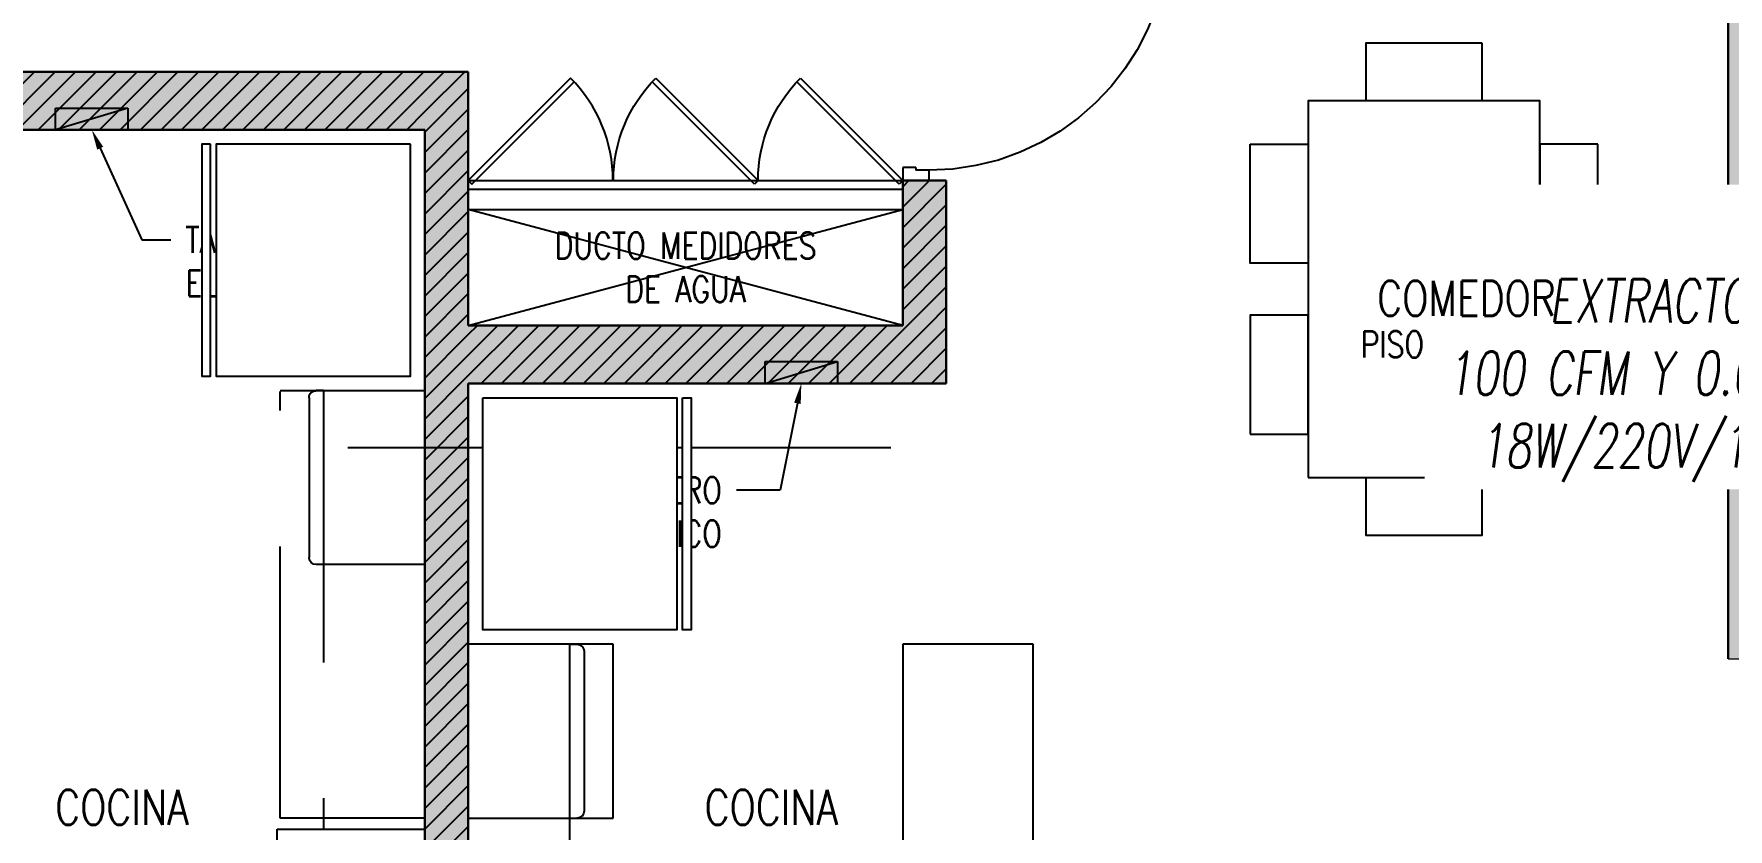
# Model space of a CAD drawing. Header units: millimetres. Extents: x 98 to 155, y -181 to 127.
# Drawn here: x 139.84 to 145.69, y 17.86 to 20.6 of the extents above; entities that cross this region are included whole.
import ezdxf
from ezdxf import colors
from ezdxf.entities.mleader import LeaderData, LeaderLine
from ezdxf.enums import TextEntityAlignment as Align
from ezdxf.math import Vec2, Vec3

# ---------------------------------------------------------------- set-up
doc = ezdxf.new("R2010")
doc.units = ezdxf.units.MM
doc.header["$LTSCALE"] = 15
doc.set_wipeout_variables(frame=1)
for name, pattern in [('CENTER', [2, 1.25, -0.25, 0.25, -0.25]), ('HIDDEN', [0.375, 0.25, -0.125]), ('HIDDEN2', [0.1875, 0.125, -0.0625]), ('X-REF_DP_Arquitectura$0$HIDDEN', [0.375, 0.25, -0.125])]:
    doc.linetypes.add(name, pattern=pattern)
doc.layers.get('0').update_dxf_attribs({"color": 250})
for name, color, linetype in [('A-CORTE', 250, 'CENTER'), ('A-LINEAS', 250, 'Continuous'), ('A-MOBILIARIO', 250, 'Continuous'), ('A-MURO BAJO', 250, 'Continuous'), ('A-NUMERACIONDEP', 251, 'Continuous'), ('A-PROYECCIONES INT.', 250, 'HIDDEN2'), ('A-PUERTAS', 250, 'Continuous'), ('A-TEXTO-ACABADO PISO', 250, 'Continuous'), ('A_30_Equipamiento', 250, 'Continuous'), ('A_50_TextoAmbiente', 252, 'Continuous'), ('A_50_TextoIndicaciones', 250, 'Continuous'), ('A_50_Vigas', 250, 'X-REF_DP_Arquitectura$0$HIDDEN'), ('A_60_HatchEstructuras', 250, 'Continuous'), ('L6 Linea fina', 141, 'Continuous'), ('MURO CF 60', 250, 'Continuous')]:
    doc.layers.add(name, color=color, linetype=linetype)
doc.layers.add('A-MUROS', color=252, linetype='Continuous', lineweight=30)
doc.layers.add('A_20_Estructuras', color=250, linetype='Continuous', lineweight=18)
doc.styles.add('JNV ING', font='romans.shx', dxfattribs={"width": 0.7, "oblique": 8, "height": 0.15})
doc.styles.add('R80', font='ARIALN.TTF', dxfattribs={"height": 2.03})
doc.styles.add('ROMANS', font='romans.shx', dxfattribs={"width": 0.8})
doc.styles.add('TXT_COTAS', font='romans.shx', dxfattribs={"width": 0.8})
pattern_1 = [(45, (128.67014, 20.47273), (-0.03535534, 0.03535534), [])]

# ---------------------------------------------------------------- blocks, each defined once
blk = doc.blocks.new('EF-TP')
at = {"layer": 'A_60_HatchEstructuras'}
h = blk.add_hatch(color=256, dxfattribs=at)
h.dxf.hatch_style = 1
h.paths.add_polyline_path([(48.7, -2.8), (48.5, -2.8), (48.5, -2.9), (48.55, -2.9), (48.55, -6.85), (45.75, -6.85), (45.75, -6.25), (45.6, -6.25), (45.6, -6.85), (42.85, -6.85), (42.85, -4.3), (42.7, -4.3), (42.7, -6.85), (39.8499, -6.85), (39.8499, -7), (42.7, -7), (42.7, -9.55), (42.85, -9.55), (42.85, -7), (45.6, -7), (45.6, -7.6), (45.75, -7.6), (45.75, -7), (48.55, -7), (48.55, -10.95), (48.5, -10.95), (48.5, -11.05), (48.7, -11.05)])
h.paths.add_polyline_path([(45.75, -4.3), (43.6, -4.3), (43.6, -4.45), (44.05, -4.45), (44.05, -6.05), (44.25, -6.05), (44.25, -4.45), (45.6, -4.45), (45.6, -5.5), (45.75, -5.5)], flags=17)
h.paths.add_polyline_path([(45.75, -8.35), (45.6032, -8.35), (45.6, -8.35), (45.6, -9.4), (44.25, -9.4), (44.25, -7.8), (44.05, -7.8), (44.05, -9.4), (43.6, -9.4), (43.6, -9.55), (45.75, -9.55)], flags=17)
h = blk.add_hatch(color=256, dxfattribs=at)
h.dxf.hatch_style = 1
h.paths.add_polyline_path([(40, -7.9), (39.85, -7.9), (39.85, -8.4), (38.35, -8.4), (38.35, -7.525), (36.55, -7.525), (36.55, -8.475), (36.7, -8.475), (36.7, -7.725), (38.2, -7.725), (38.2, -13.79), (38.35, -13.79), (38.35, -8.6), (40, -8.6)])
h.paths.add_polyline_path([(36.7, -10.625), (36.55, -10.625), (36.55, -13.85), (36.85, -13.85), (36.85, -13.7), (36.7, -13.7)])
h.paths.add_polyline_path([(40, -10.35), (39.85, -10.35), (39.85, -13.7), (39.7, -13.7), (39.7, -13.85), (40, -13.85)])
at = {"layer": 'A_20_Estructuras'}
blk.add_lwpolyline([(42.85, -4.3), (42.7, -4.3), (42.7, -6.85), (39.8499, -6.85), (39.8499, -7), (42.7, -7), (42.7, -9.55), (42.85, -9.55)], dxfattribs=at)
blk.add_lwpolyline([(40, -7.9), (39.85, -7.9), (39.85, -8.4), (38.35, -8.4), (38.35, -7.525), (36.55, -7.525), (36.55, -8.475), (36.7, -8.475), (36.7, -7.725), (38.2, -7.725), (38.2, -13.79), (38.35, -13.79), (38.35, -8.6), (40, -8.6)], close=True, dxfattribs=at)
at = {"layer": 'A_50_Vigas'}
blk.add_line((38.35, -8, 0), (39.85, -8, 0), dxfattribs=at)
blk = doc.blocks.new('_Dot')
at = {"color": 0, "linetype": 'ByBlock', "lineweight": -2}
blk.add_line((-0.5, 0), (-1, 0), dxfattribs=at)
at = {"color": 0, "linetype": 'ByBlock', "const_width": 0.5}
blk.add_lwpolyline([(-0.25, 0, 1), (0.25, 0, 1)], format="xyb", close=True, dxfattribs=at)
blk = doc.blocks.new('TEXTO DUCTOS PT')
at = {"layer": 'A_50_TextoIndicaciones', "insert": (39.1, -8.2), "char_height": 0.09, "width": 1.064578, "attachment_point": 5, "style": 'ROMANS'}
blk.add_mtext('\\pxsm1,qc,t16;DUCTO MEDIDORES DE AGUA', dxfattribs=at)
blk = doc.blocks.new('Cortes-Elev.')
at = {"layer": 'A-CORTE', "linetype": 'CENTER', "ltscale": 0.5}
blk.add_lwpolyline([(-1.966, 27.2284), (51.8601, 27.2284)], dxfattribs=at)
blk = doc.blocks.new('REFRI')
blk.add_wipeout([(0.4, 0), (-0.4, 0), (-0.4, -0.67), (0.4, -0.67)])
blk.add_wipeout([(-0.4, -0.69), (-0.4, -0.72), (0.4, -0.72), (0.4, -0.69)])
for points in [[(-0.4, 0), (-0.4, -0.67), (0.4, -0.67), (0.4, 0)], [(-0.4, -0.69), (-0.4, -0.72), (0.4, -0.72), (0.4, -0.69)]]:
    blk.add_lwpolyline(points, close=True)
blk = doc.blocks.new('Tab.Electrico')
blk.add_hatch(color=256).paths.add_polyline_path([(0.075, 0), (0.075, 0.25), (0, 0)])
for p, q in [((0.075, 0.25), (0, 0)), ((0.075, 0.25), (0, 0.25)), ((0, 0.25), (0, 0)), ((0.075, 0), (0.075, 0.25)), ((0, 0), (0.075, 0))]:
    blk.add_line(p, q)
blk = doc.blocks.new('DPTO 75_1P')
blk.add_arc((-1.275, -1.675, 0), 0.025, 270, 0)
at = {"layer": 'A-MUROS'}
for p, q in [((0, 0, 0), (-1.8, 0, 0)), ((-0.15, -0.2, 0), (-1.65, -0.2, 0)), ((-1.65, -6.265, 0), (-1.65, -0.2, 0))]:
    blk.add_line(p, q, dxfattribs=at)
at = {"layer": 'A-PROYECCIONES INT.', "ltscale": 0.5}
for p, q in [((-1.15, -1.1, 0), (-1.65, -1.1, 0)), ((-1.3, -1.1, 0), (-1.3, -2.6125, 0)), ((-1.3, -1.1, 0), (-1.275, -1.1, 0)), ((-1.15, -2.575, 0), (-1.15, -1.1025, 0)), ((-1.25, -1.125, 0), (-1.25, -1.675, 0)), ((-1.65, -1.7, 0), (-1.275, -1.7, 0)), ((-1.65, -2.575, 0), (-1.15, -2.575, 0))]:
    blk.add_line(p, q, dxfattribs=at)
at = {"layer": 'A-PROYECCIONES INT.', "ltscale": 0.5, "elevation": 0}
blk.add_lwpolyline([(-1.14, -3.2125), (-1.14, -2.6125), (-1.65, -2.6125), (-1.65, -3.2125)], close=True, dxfattribs=at)
at = {"layer": 'A-PROYECCIONES INT.', "ltscale": 0.5}
blk.add_arc((-1.275, -1.125, 0), 0.025, 0, 90, dxfattribs=at)
at = {"rotation": 90}
blk.add_blockref('Tab.Electrico', (-0.375, -0.2, 0), dxfattribs=at)
at = {"layer": 'A_30_Equipamiento', "extrusion": (-4.49068e-08, 3.60284e-08, -1), "zscale": -1.000000000000004, "rotation": 270}
blk.add_blockref('REFRI', (1.6, -0.65, 0), dxfattribs=at)
blk = doc.blocks.new('*U145')
for p, q in [((0.01, 0.855), (0.01, 0.9)), ((0.1, 0.865), (0.1, 0.9)), ((0.055, 0.855), (0.01, 0.855)), ((0.1, 0.865), (0.055, 0.865)), ((0.055, 0.855), (0.055, 0.865)), ((0.055, 0.045), (0.01, 0.045)), ((0.01, 0.045), (0.01, 0)), ((0.055, 0.045), (0.055, 0.035)), ((0.1, 0.035), (0.055, 0.035)), ((0.1, 0.035), (0.1, 0))]:
    blk.add_line(p, q)
blk.add_lwpolyline([(0.93, 0.07), (0.93, 0.035), (0.1, 0.035), (0.1, 0.07)], close=True)
at = {"linetype": 'HIDDEN2'}
blk.add_arc((0.0995, 0.0339), 0.8311, 2.23015, 89.96723, dxfattribs=at)
blk = doc.blocks.new('A$Cb5611ba7')
for points in [[(0.15, 0.1735), (0.15, -0.0265), (0.56, -0.0265), (0.56, 0.1735)], [(1.15, 0.1735), (1.15, -0.0265), (0.74, -0.0265), (0.74, 0.1735)], [(0, -0.0265), (0, -0.8265), (1.3, -0.8265), (1.3, -0.0265)], [(0, -0.2265), (0, -0.6265), (-0.2, -0.6265), (-0.2, -0.2265)], [(1.5, -0.6265), (1.3, -0.6265), (1.3, -0.2265), (1.5, -0.2265)], [(0.15, -1.0265), (0.15, -0.8265), (0.56, -0.8265), (0.56, -1.0265)], [(1.15, -1.0265), (1.15, -0.8265), (0.74, -0.8265), (0.74, -1.0265)]]:
    blk.add_lwpolyline(points, close=True)
blk = doc.blocks.new('*U136')
at = {"linetype": 'HIDDEN', "ltscale": 0.2}
for p, q in [((0.3534, 0.3534), (0, 0)), ((0.0127, -0.0127), (0.3656, 0.3401)), ((0, 0), (0.0127, -0.0127))]:
    blk.add_line(p, q, dxfattribs=at)
blk.add_arc((0, 0), 0.4995, 0, 45, dxfattribs=at)
blk = doc.blocks.new('DPTO 65')
blk.add_line((-10, 3.25), (-9.975, 3.25))
blk.add_arc((-9.975, 3.225), 0.025, 0, 90)
at = {"layer": 'A-LINEAS'}
for p, q in [((-10.35, 1.55), (-8.85, 1.15)), ((-8.85, 1.55), (-10.35, 1.15))]:
    blk.add_line(p, q, dxfattribs=at)
at = {"layer": 'A-MURO BAJO'}
for p, q in [((-8.4, 3.65), (-8.4, 2.65)), ((-8.85, 2.65), (-8.85, 3.5)), ((-8.4, 2.65), (-8.85, 2.65)), ((-10.35, 1.15), (-8.85, 1.15))]:
    blk.add_line(p, q, dxfattribs=at)
at = {"layer": 'A-MUROS'}
for p, q in [((-10.35, 6.94), (-10.35, 1.75)), ((-6, 2.7), (-6, 0.15)), ((-10.35, 1.75), (-8.7, 1.75)), ((-8.7, 1.05), (-8.7, 1.75)), ((-10.35, 1.55), (-8.85, 1.55)), ((-10.35, 0.675, 0), (-10.35, 1.55)), ((-8.85, 1.05), (-8.85, 1.55)), ((-8.85, 1.05), (-8.7, 1.05))]:
    blk.add_line(p, q, dxfattribs=at)
at = {"layer": 'A-PROYECCIONES INT.', "ltscale": 0.5}
for p, q in [((-10, 2.65), (-10, 5.15)), ((-9.95, 2.675), (-9.95, 3.225)), ((-10, 2.65), (-9.975, 2.65))]:
    blk.add_line(p, q, dxfattribs=at)
blk.add_lwpolyline([(-10.35, 3.25), (-9.85, 3.25), (-9.85, 2.65), (-10.35, 2.65)], dxfattribs=at)
blk.add_arc((-9.975, 2.675), 0.025, 270, 0, dxfattribs=at)
at = {"layer": 'A-PUERTAS'}
for p, q in [((-10.35, 1.08), (-8.85, 1.08)), ((-10.35, 1.05), (-8.85, 1.05))]:
    blk.add_line(p, q, dxfattribs=at)
at = {"rotation": 90}
blk.add_blockref('Tab.Electrico', (-9.075, 1.675), dxfattribs=at)
at = {"layer": 'A-MOBILIARIO', "xscale": -1.000000000000001, "rotation": 90}
blk.add_blockref('A$Cb5611ba7', (-7.4765, 2.075), dxfattribs=at)
at = {"layer": 'A-MOBILIARIO', "rotation": 359.9967044834248}
blk.add_blockref('*U145', (-8.8601, 0.15), dxfattribs=at)
at = {"layer": 'A-PROYECCIONES INT.', "ltscale": 0.25, "xscale": -1, "rotation": 180}
blk.add_blockref('*U136', (-10.35, 1.05), dxfattribs=at)
at = {"layer": 'A-PROYECCIONES INT.', "ltscale": 0.25, "rotation": 180}
for p in [(-9.3495, 1.05), (-8.85, 1.05)]:
    blk.add_blockref('*U136', p, dxfattribs=at)
at = {"layer": 'A_30_Equipamiento', "extrusion": (4.49068e-08, 3.60284e-08, 1), "rotation": 90}
blk.add_blockref('REFRI', (-10.3, 2.2, 0), dxfattribs=at)
blk = doc.blocks.new('Vent SSHH F1')
at = {"layer": 'L6 Linea fina'}
ml = blk.add_multileader_mtext('Standard', dxfattribs=at)
ml.set_content('{\\LEA-01}\\PEXTRACTOR AXIAL\\P100 CFM Y 0.05" C.A.\\P18W/220V/1F/60Hz', color=12, style='JNV ING')
ml.set_leader_properties(color=256, linetype='ByLayer', lineweight=-1)
ml.build(insert=Vec2(0, 0))
ml.multileader.update_dxf_attribs({"dogleg_length": 0.05, "arrow_head_size": 0.15})
ctx = ml.context
ctx.base_point, ctx.char_height, ctx.arrow_head_size, ctx.landing_gap_size, ctx.plane_origin = Vec3(39.7084, -1.4018), 0.15, 0.15, 0.07, Vec3(42.1156, -2.0043)
ctx.text_align_type = 2
notes = []
notes.append((ctx, [(0, (1, 1, 0), (41.6724, -1.4018), (-1, 0), 0.05, [(0, [(42.1246, -1.6921)], 0, [])])]))
ctx.mtext.insert, ctx.mtext.alignment, ctx.mtext.flow_direction = Vec3(41.5524, -1.3018), 3, 5
ctx.mtext.has_bg_fill, ctx.mtext.bg_color, ctx.mtext.bg_scale_factor, ctx.mtext.bg_transparency, ctx.mtext.use_window_bg_color = 1, -1027028792, 1.5, 0, 1
for ctx, leaders in notes:
    for number, flags, end, landing, length, lines in leaders:
        leader = LeaderData()
        leader.index, (leader.has_last_leader_line, leader.has_dogleg_vector, leader.attachment_direction) = number, flags
        leader.last_leader_point, leader.dogleg_vector, leader.dogleg_length = Vec3(end), Vec3(landing), length
        for number, points, colour, breaks in lines:
            line = LeaderLine()
            line.index, line.vertices, line.color, line.breaks = number, Vec3.list(points), colors.encode_raw_color(colour), breaks
            leader.lines.append(line)
        ctx.leaders.append(leader)
ml = blk.add_multileader_mtext('Standard', dxfattribs=at)
ml.set_content('{\\LEA-01}\\PEXTRACTOR AXIAL\\P100 CFM Y 0.05" C.A.\\P18W/220V/1F/60Hz', color=12, style='JNV ING')
ml.set_leader_properties(color=256, linetype='ByLayer', lineweight=-1)
ml.build(insert=Vec2(0, 0))
ml.multileader.update_dxf_attribs({"dogleg_length": 0.05, "arrow_head_size": 0.15})
ctx = ml.context
ctx.base_point, ctx.char_height, ctx.arrow_head_size, ctx.landing_gap_size, ctx.plane_origin = Vec3(39.7084, -3.6399), 0.15, 0.15, 0.07, Vec3(42.1156, -4.2424)
ctx.text_align_type = 2
notes = []
notes.append((ctx, [(0, (1, 1, 0), (41.6724, -3.6399), (-1, 0), 0.05, [(0, [(42.1246, -3.2746)], 0, [])])]))
ctx.mtext.insert, ctx.mtext.alignment, ctx.mtext.flow_direction = Vec3(41.5524, -3.5399), 3, 5
ctx.mtext.has_bg_fill, ctx.mtext.bg_color, ctx.mtext.bg_scale_factor, ctx.mtext.bg_transparency, ctx.mtext.use_window_bg_color = 1, -1027028792, 1.5, 0, 1
for ctx, leaders in notes:
    for number, flags, end, landing, length, lines in leaders:
        leader = LeaderData()
        leader.index, (leader.has_last_leader_line, leader.has_dogleg_vector, leader.attachment_direction) = number, flags
        leader.last_leader_point, leader.dogleg_vector, leader.dogleg_length = Vec3(end), Vec3(landing), length
        for number, points, colour, breaks in lines:
            line = LeaderLine()
            line.index, line.vertices, line.color, line.breaks = number, Vec3.list(points), colors.encode_raw_color(colour), breaks
            leader.lines.append(line)
        ctx.leaders.append(leader)

msp = doc.modelspace()

# ---------------------------------------------------------------- hatches: boundary and pattern name
at = {"layer": 'MURO CF 60'}
h = msp.add_hatch(dxfattribs=at)
h.set_pattern_fill('_USER', color=256, scale=0.05, angle=45, pattern_type=0)
h.set_pattern_definition(pattern_1)
h.paths.add_polyline_path([(139.5401, 20.473), (141.1901, 20.473), (141.1901, 20.273), (139.5401, 20.273)])
h = msp.add_hatch(dxfattribs=at)
h.set_pattern_fill('_USER', color=256, scale=0.05, angle=45, pattern_type=0)
h.set_pattern_definition(pattern_1)
h.paths.add_polyline_path([(141.1901, 14.208), (141.3401, 14.208), (141.3401, 20.473), (141.1901, 20.473)])
h = msp.add_hatch(dxfattribs=at)
h.set_pattern_fill('_USER', color=256, scale=0.05, angle=45, pattern_type=0)
h.set_pattern_definition(pattern_1)
h.paths.add_polyline_path([(142.8401, 20.098), (142.9901, 20.098), (142.9901, 19.598), (142.8401, 19.598)])
h = msp.add_hatch(dxfattribs=at)
h.set_pattern_fill('_USER', color=256, scale=0.05, angle=45, pattern_type=0)
h.set_pattern_definition(pattern_1)
h.paths.add_polyline_path([(141.3401, 19.598), (142.9901, 19.598), (142.9901, 19.398), (141.3401, 19.398)])

# ---------------------------------------------------------------- block references
msp.add_blockref('EF-TP', (102.9901, 27.9977))
at = {"layer": 'A-CORTE'}
msp.add_blockref('Cortes-Elev.', (101.6401, -8.052), dxfattribs=at)
at = {"layer": 'A_50_TextoIndicaciones'}
msp.add_blockref('TEXTO DUCTOS PT', (102.9901, 27.998), dxfattribs=at)

# ---------------------------------------------------------------- texts
at = {"layer": 'A-TEXTO-ACABADO PISO', "insert": (144.7869, 19.5778), "char_height": 0.09, "attachment_point": 2, "rotation": 359.99998, "style": 'ROMANS'}
msp.add_mtext_dynamic_manual_height_columns('PISO LAMINADO', width=1.20225, gutter_width=12.5, heights=[0], dxfattribs=at)
at = {"layer": 'A_50_TextoAmbiente', "style": 'ROMANS', "width": 0.8}
for s, p in [('COMEDOR', (144.7869, 19.6314)), ('COCINA', (140.144, 17.8754, 0)), ('COCINA', (142.3863, 17.8754, 0))]:
    msp.add_text(s, height=0.12, dxfattribs=at).set_placement(p, align=Align.CENTER)

# ---------------------------------------------------------------- leaders
at = {"layer": 'A-NUMERACIONDEP'}
ml = msp.add_multileader_mtext('Standard', dxfattribs=at)
ml.set_content('506-1106', color=256, style='R80')
ml.set_leader_properties(color=256)
ml.set_arrow_properties(name='DOT')
ml.build(insert=Vec2(0, 0))
ml.multileader.update_dxf_attribs({"leader_type": 0, "has_text_frame": 1, "text_left_attachment_type": 2, "text_right_attachment_type": 2, "dogleg_length": 0.36, "arrow_head_size": 0.06, "scale": 0.06})
ctx = ml.context
ctx.base_point, ctx.scale, ctx.char_height, ctx.arrow_head_size, ctx.landing_gap_size, ctx.plane_origin = Vec3(143.856, 17.6262), 0.06, 0.18, 0.06, 0.06, Vec3(143.0662, 17.6218)
ctx.left_attachment, ctx.right_attachment, ctx.text_align_type = 2, 2, 1
notes = []
notes.append((ctx, [(0, (1, 1, 0), (144.921, 17.6262), (-1, 0), 0.0917, [(0, [(145.2076, 17.9751)], 0, [])])]))
ctx.mtext.insert, ctx.mtext.width, ctx.mtext.alignment, ctx.mtext.flow_direction = Vec3(144.3427, 17.7181), 0.461923, 2, 5
at = {"layer": 'A_50_TextoIndicaciones'}
ml = msp.add_multileader_mtext('Standard', dxfattribs=at)
ml.set_content('\\pxsm1,t16;TABLERO ELECTRICO', color=256, style='TXT_COTAS')
ml.set_leader_properties(color=256)
ml.build(insert=Vec2(0, 0))
ml.multileader.update_dxf_attribs({"dogleg_length": 0.05, "arrow_head_size": 0.07})
ctx = ml.context
ctx.base_point, ctx.char_height, ctx.arrow_head_size, ctx.landing_gap_size, ctx.plane_origin = Vec3(140.3134, 19.8934), 0.09, 0.07, 0.05, Vec3(139.8537, 20.2152)
notes.append((ctx, [(0, (1, 1, 0), (140.2134, 19.8934), (1, 0), 0.1, [(0, [(140.0401, 20.273)], 0, [])])]))
ctx.mtext.insert, ctx.mtext.width, ctx.mtext.defined_height, ctx.mtext.flow_direction = Vec3(140.3634, 19.9384), 0.665701, 0.3008, 5
ml = msp.add_multileader_mtext('Standard', dxfattribs=at)
ml.set_content('\\pxsm1,t16;TABLERO ELECTRICO', color=256, style='TXT_COTAS')
ml.set_leader_properties(color=256)
ml.build(insert=Vec2(0, 0))
ml.multileader.update_dxf_attribs({"dogleg_length": 0.05, "arrow_head_size": 0.07})
ctx = ml.context
ctx.base_point, ctx.char_height, ctx.arrow_head_size, ctx.landing_gap_size, ctx.plane_origin = Vec3(141.6276, 19.0296), 0.09, 0.07, 0.05, Vec3(142.6809, 19.348)
ctx.text_align_type = 2
notes.append((ctx, [(0, (1, 1, 0), (142.4175, 19.0296), (-1, 0), 0.1516, [(0, [(142.4901, 19.398)], 0, [])])]))
ctx.mtext.insert, ctx.mtext.width, ctx.mtext.defined_height, ctx.mtext.alignment, ctx.mtext.flow_direction = Vec3(142.2159, 19.0746), 0.665701, 0.3008, 3, 5
for ctx, leaders in notes:
    for number, flags, end, landing, length, lines in leaders:
        leader = LeaderData()
        leader.index, (leader.has_last_leader_line, leader.has_dogleg_vector, leader.attachment_direction) = number, flags
        leader.last_leader_point, leader.dogleg_vector, leader.dogleg_length = Vec3(end), Vec3(landing), length
        for number, points, colour, breaks in lines:
            line = LeaderLine()
            line.index, line.vertices, line.color, line.breaks = number, Vec3.list(points), colors.encode_raw_color(colour), breaks
            leader.lines.append(line)
        ctx.leaders.append(leader)

# ---------------------------------------------------------------- next in the draw order: block references
at = {"xscale": -1}
msp.add_blockref('DPTO 75_1P', (139.5401, 20.473, 0), dxfattribs=at)

# ---------------------------------------------------------------- next in the draw order: block references
at = {"xscale": -1, "rotation": 180}
msp.add_blockref('DPTO 65', (151.6901, 21.148), dxfattribs=at)

# ---------------------------------------------------------------- next in the draw order: block references
at = {"layer": 'L6 Linea fina'}
msp.add_blockref('Vent SSHH F1', (104.7401, 23.548), dxfattribs=at)

doc.saveas('drawing.dxf')
